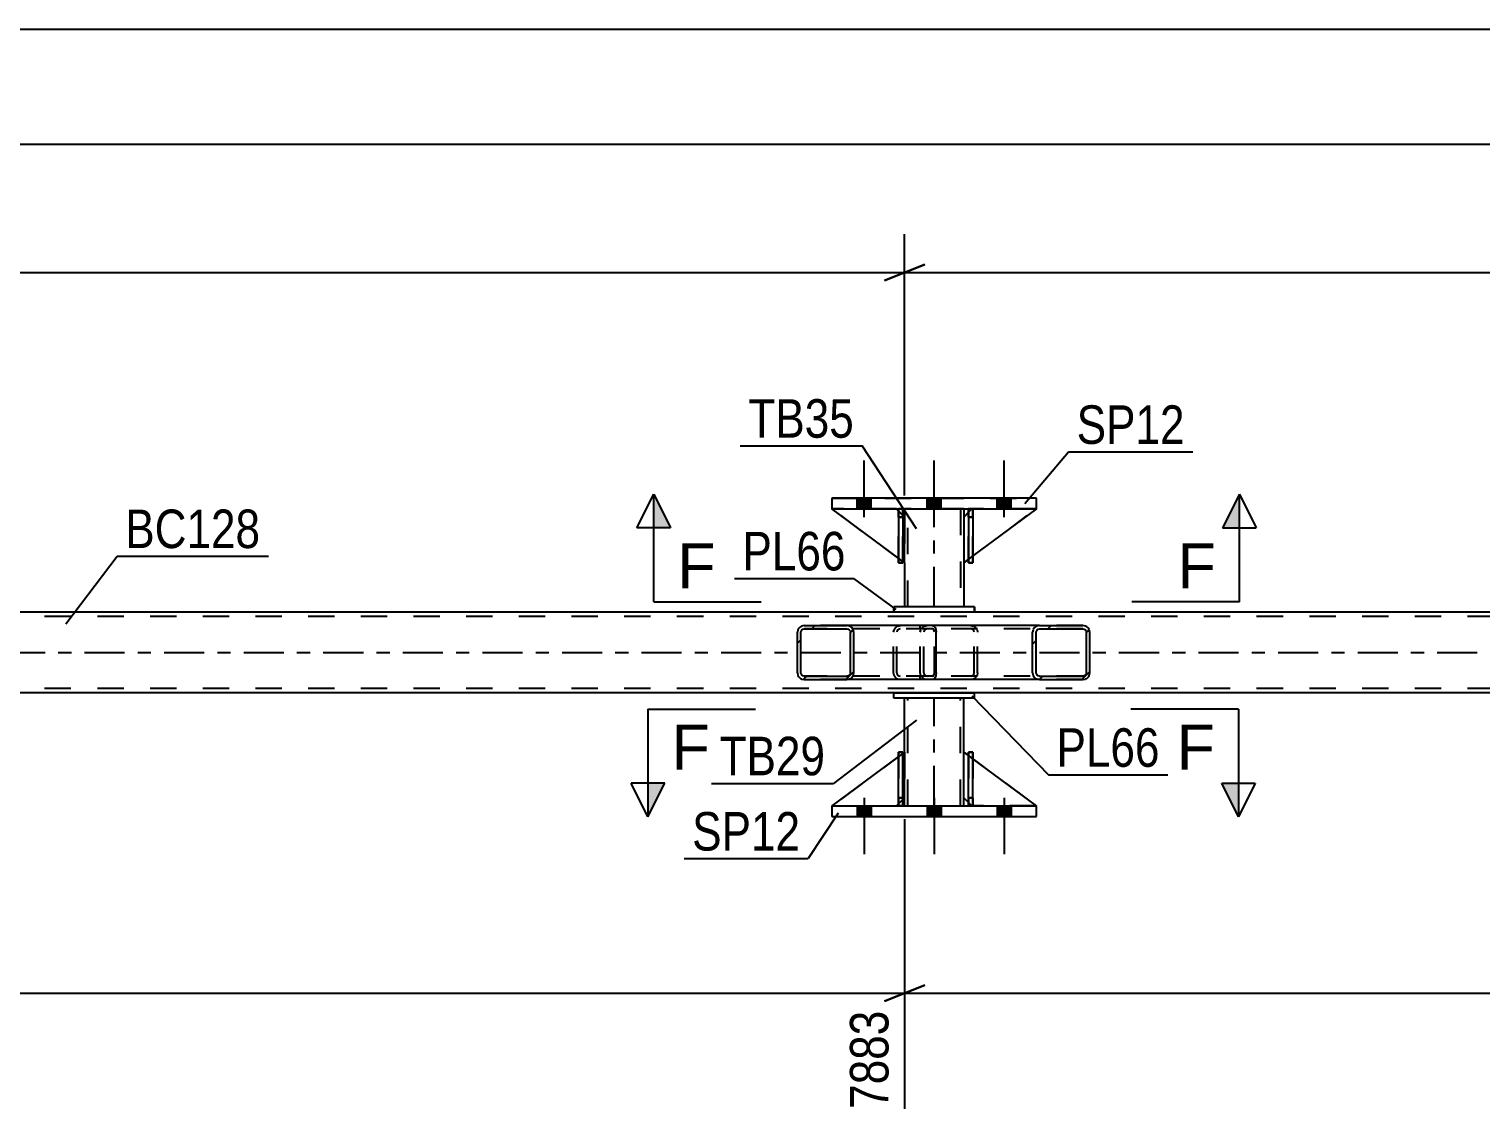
# Model space of a CAD drawing. Header units: millimetres. Extents: x 0 to 841, y 0 to 594.
# Drawn here: x 275.2 to 383.2, y 193.3 to 274.2 of the extents above; entities that cross this region are included whole.
import ezdxf

# ---------------------------------------------------------------- set-up
doc = ezdxf.new("R2010")
doc.units = ezdxf.units.MM
doc.linetypes.add('DXK_LINE_DOT2', pattern=[3.9198, 1.9599, -1.9599])
doc.linetypes.add('DXK_LINE_DOT3', pattern=[5.9187, 2.979, -0.9799, 0.9799, -0.9799])
doc.styles.add('Arial', font='arial.ttf', dxfattribs={"height": 0.2})
doc.styles.add('Arial Narrow', font='ARIALN.TTF', dxfattribs={"height": 0.2})

# ---------------------------------------------------------------- blocks, each defined once
blk = doc.blocks.new('Part-232924716-3739 - 3540')
at = {"color": 2, "linetype": 'Continuous'}
for p, q in [((345.53, 231.21), (339.53, 231.21)), ((339.53, 230.81), (339.53, 231.21)), ((345.53, 231.21), (345.53, 230.81)), ((345.53, 230.81), (339.53, 230.81))]:
    blk.add_line(p, q, dxfattribs=at)
at = {"color": 7, "linetype": 'DXK_LINE_DOT2'}
for p, q in [((339.53, 231.21), (339.53, 230.81)), ((345.53, 230.81), (345.53, 231.21))]:
    blk.add_line(p, q, dxfattribs=at)
blk = doc.blocks.new('Bolt-232924716-3561 - 3540')
at = {"linetype": 'Continuous'}
for points in [[(336.81, 238.49), (337.85, 238.49), (337.85, 239.29), (336.81, 239.29)], [(336.81, 238.49), (337.85, 238.49), (337.85, 239.29), (336.81, 239.29)], [(336.81, 238.49), (337.85, 238.49), (337.85, 239.29), (336.81, 239.29)], [(342.01, 238.49), (343.05, 238.49), (343.05, 239.29), (342.01, 239.29)], [(342.01, 238.49), (343.05, 238.49), (343.05, 239.29), (342.01, 239.29)], [(347.21, 238.49), (348.25, 238.49), (348.25, 239.29), (347.21, 239.29)], [(347.21, 238.49), (348.25, 238.49), (348.25, 239.29), (347.21, 239.29)], [(347.21, 238.49), (348.25, 238.49), (348.25, 239.29), (347.21, 239.29)]]:
    blk.add_hatch(color=1, dxfattribs=at).paths.add_polyline_path(points)
at = {"color": 1, "linetype": 'Continuous'}
for p, q in [((337.33, 237.89), (337.33, 242.09)), ((337.33, 237.89), (337.33, 242.09)), ((337.33, 237.89), (337.33, 242.09)), ((342.53, 237.89), (342.53, 242.09)), ((342.53, 237.89), (342.53, 242.09)), ((347.73, 237.89), (347.73, 242.09)), ((347.73, 237.89), (347.73, 242.09)), ((347.73, 237.89), (347.73, 242.09)), ((336.81, 238.49), (336.81, 239.29)), ((336.81, 238.49), (336.81, 239.29)), ((336.81, 238.49), (336.81, 239.29)), ((337.85, 238.49), (337.85, 239.29)), ((337.85, 238.49), (337.85, 239.29)), ((337.85, 238.49), (337.85, 239.29)), ((342.01, 238.49), (342.01, 239.29)), ((342.01, 238.49), (342.01, 239.29)), ((343.05, 238.49), (343.05, 239.29)), ((343.05, 238.49), (343.05, 239.29)), ((347.21, 238.49), (347.21, 239.29)), ((347.21, 238.49), (347.21, 239.29)), ((347.21, 238.49), (347.21, 239.29)), ((348.25, 238.49), (348.25, 239.29)), ((348.25, 238.49), (348.25, 239.29)), ((348.25, 238.49), (348.25, 239.29))]:
    blk.add_line(p, q, dxfattribs=at)
blk = doc.blocks.new('Bolt-232924716-3562 - 3540')
at = {"linetype": 'Continuous'}
for points in [[(337.85, 216.41), (336.81, 216.41), (336.81, 215.61), (337.85, 215.61)], [(337.85, 216.41), (336.81, 216.41), (336.81, 215.61), (337.85, 215.61)], [(337.85, 216.41), (336.81, 216.41), (336.81, 215.61), (337.85, 215.61)], [(343.05, 216.41), (342.01, 216.41), (342.01, 215.61), (343.05, 215.61)], [(343.05, 216.41), (342.01, 216.41), (342.01, 215.61), (343.05, 215.61)], [(348.25, 216.41), (347.21, 216.41), (347.21, 215.61), (348.25, 215.61)], [(348.25, 216.41), (347.21, 216.41), (347.21, 215.61), (348.25, 215.61)], [(348.25, 216.41), (347.21, 216.41), (347.21, 215.61), (348.25, 215.61)]]:
    blk.add_hatch(color=1, dxfattribs=at).paths.add_polyline_path(points)
at = {"color": 1, "linetype": 'Continuous'}
for p, q in [((336.81, 216.41), (336.81, 215.61)), ((336.81, 216.41), (336.81, 215.61)), ((336.81, 216.41), (336.81, 215.61)), ((337.33, 217.01), (337.33, 212.81)), ((337.33, 217.01), (337.33, 212.81)), ((337.33, 217.01), (337.33, 212.81)), ((337.85, 216.41), (337.85, 215.61)), ((337.85, 216.41), (337.85, 215.61)), ((337.85, 216.41), (337.85, 215.61)), ((342.01, 216.41), (342.01, 215.61)), ((342.01, 216.41), (342.01, 215.61)), ((342.53, 217.01), (342.53, 212.81)), ((342.53, 217.01), (342.53, 212.81)), ((343.05, 216.41), (343.05, 215.61)), ((343.05, 216.41), (343.05, 215.61)), ((347.21, 216.41), (347.21, 215.61)), ((347.21, 216.41), (347.21, 215.61)), ((347.21, 216.41), (347.21, 215.61)), ((347.73, 217.01), (347.73, 212.81)), ((347.73, 217.01), (347.73, 212.81)), ((347.73, 217.01), (347.73, 212.81)), ((348.25, 216.41), (348.25, 215.61)), ((348.25, 216.41), (348.25, 215.61)), ((348.25, 216.41), (348.25, 215.61))]:
    blk.add_line(p, q, dxfattribs=at)
blk = doc.blocks.new('Part-232924716-3634 - 3540')
at = {"color": 7, "linetype": 'DXK_LINE_DOT2'}
for p, q in [((736.94, 230.49), (78.1, 230.49)), ((345.53, 230.81), (339.53, 230.81)), ((736.94, 225.13), (78.1, 225.13))]:
    blk.add_line(p, q, dxfattribs=at)
at = {"color": 2, "linetype": 'Continuous'}
for p, q in [((339.53, 230.81), (175.26, 230.81)), ((594.94, 230.81), (345.53, 230.81)), ((594.94, 224.81), (78.1, 224.81))]:
    blk.add_line(p, q, dxfattribs=at)
at = {"color": 7, "linetype": 'DXK_LINE_DOT3'}
blk.add_line((78.1, 227.81), (736.94, 227.81), dxfattribs=at)
blk = doc.blocks.new('Part-232924716-3848 - 3540')
at = {"color": 2, "linetype": 'Continuous'}
for p, q in [((344.73, 217.01), (344.73, 220.41)), ((345.08, 220.14), (344.73, 220.41)), ((350.13, 216.41), (345.4, 219.91)), ((345.08, 216.65), (344.73, 217.01))]:
    blk.add_line(p, q, dxfattribs=at)
at = {"color": 7, "linetype": 'DXK_LINE_DOT2'}
for p, q in [((345.4, 219.91), (345.08, 220.14)), ((345.33, 216.41), (345.08, 216.65)), ((350.13, 216.41), (345.33, 216.41)), ((350.13, 216.41), (350.13, 216.41)), ((350.13, 216.41), (350.13, 216.41))]:
    blk.add_line(p, q, dxfattribs=at)
blk = doc.blocks.new('Part-232924716-3751 - 3540')
at = {"linetype": 'Continuous'}
h = blk.add_hatch(dxfattribs=at)
h.set_pattern_fill('', scale=0.7, style=0, pattern_type=0)
h.set_pattern_definition([(45, (336.5089, 229.5111), (-1.57154, 1.57154), [])])
h.paths.add_polyline_path([(336.55, 229.33), (336.51, 229.51), (336.4, 229.67), (336.24, 229.77), (336.04, 229.81), (332.86, 229.81), (332.67, 229.77), (332.5, 229.67), (332.4, 229.51), (332.36, 229.33), (332.36, 226.29), (332.4, 226.1), (332.5, 225.95), (332.67, 225.84), (332.86, 225.81), (336.04, 225.81), (336.24, 225.84), (336.4, 225.95), (336.51, 226.1), (336.55, 226.29)])
h.paths.add_polyline_path([(336.28, 226.2), (336.22, 226.12), (336.14, 226.07), (336.04, 226.05), (332.86, 226.05), (332.76, 226.07), (332.68, 226.12), (332.63, 226.2), (332.61, 226.29), (332.61, 229.33), (332.63, 229.42), (332.68, 229.5), (332.76, 229.55), (332.86, 229.57), (336.04, 229.57), (336.14, 229.55), (336.22, 229.5), (336.28, 229.42), (336.3, 229.33), (336.3, 226.29)])
at = {"color": 2, "linetype": 'Continuous'}
for p, q in [((332.4, 229.51), (332.36, 229.33)), ((332.36, 226.29), (332.36, 229.33)), ((332.61, 229.33), (332.63, 229.42)), ((332.61, 226.29), (332.61, 229.33)), ((332.63, 229.42), (332.68, 229.5)), ((332.86, 229.81), (332.67, 229.77)), ((332.68, 229.5), (332.76, 229.55)), ((332.76, 229.55), (332.86, 229.57)), ((332.86, 229.81), (336.04, 229.81)), ((332.86, 229.57), (336.04, 229.57)), ((342.41, 229.81), (336.04, 229.81)), ((336.24, 229.77), (336.04, 229.81)), ((336.04, 229.57), (336.14, 229.55)), ((336.14, 229.55), (336.22, 229.5)), ((336.22, 229.5), (336.28, 229.42)), ((336.28, 229.42), (336.3, 229.33)), ((336.3, 226.29), (336.3, 229.33)), ((336.55, 229.33), (336.51, 229.51)), ((336.55, 226.29), (336.55, 229.33)), ((342.41, 229.81), (342.52, 229.77)), ((342.52, 229.77), (342.6, 229.67)), ((342.6, 229.67), (342.66, 229.51)), ((342.66, 229.51), (342.68, 229.33)), ((342.68, 226.29), (342.68, 229.33)), ((332.36, 226.29), (332.4, 226.1)), ((332.63, 226.2), (332.61, 226.29)), ((332.68, 226.12), (332.63, 226.2)), ((332.67, 225.84), (332.86, 225.81)), ((332.76, 226.07), (332.68, 226.12)), ((332.86, 226.05), (332.76, 226.07)), ((332.86, 226.05), (336.04, 226.05)), ((332.86, 225.81), (336.04, 225.81)), ((336.14, 226.07), (336.04, 226.05)), ((336.04, 225.81), (336.24, 225.84)), ((342.41, 225.81), (336.04, 225.81)), ((336.22, 226.12), (336.14, 226.07)), ((336.28, 226.2), (336.22, 226.12)), ((336.3, 226.29), (336.28, 226.2)), ((336.51, 226.1), (336.55, 226.29)), ((342.52, 225.84), (342.41, 225.81)), ((342.6, 225.95), (342.52, 225.84)), ((342.66, 226.1), (342.6, 225.95)), ((342.68, 226.29), (342.66, 226.1))]:
    blk.add_line(p, q, dxfattribs=at)
at = {"color": 7, "linetype": 'DXK_LINE_DOT2'}
for p, q in [((336.04, 229.81), (332.86, 229.81)), ((342.41, 229.57), (332.86, 229.57)), ((339.51, 229.33), (339.55, 229.51)), ((339.51, 226.29), (339.51, 229.33)), ((339.78, 229.42), (339.76, 229.33)), ((339.76, 226.29), (339.76, 229.33)), ((339.83, 229.5), (339.78, 229.42)), ((339.82, 229.77), (340.01, 229.81)), ((339.91, 229.55), (339.83, 229.5)), ((340.01, 229.57), (339.91, 229.55)), ((341.5, 229.57), (341.5, 229.81)), ((342.47, 229.55), (342.41, 229.57)), ((342.51, 229.5), (342.47, 229.55)), ((342.54, 229.42), (342.51, 229.5)), ((342.55, 229.33), (342.54, 229.42)), ((342.55, 226.29), (342.55, 229.33)), ((342.41, 226.05), (332.86, 226.05)), ((336.04, 225.81), (332.86, 225.81)), ((339.55, 226.1), (339.51, 226.29)), ((339.76, 226.29), (339.78, 226.2)), ((339.78, 226.2), (339.83, 226.12)), ((340.01, 225.81), (339.82, 225.84)), ((339.83, 226.12), (339.85, 226.1)), ((339.85, 226.1), (339.91, 226.07)), ((339.91, 226.07), (340.01, 226.05)), ((341.5, 225.81), (341.5, 226.05)), ((342.41, 226.05), (342.47, 226.07)), ((342.47, 226.07), (342.51, 226.12)), ((342.51, 226.12), (342.54, 226.2)), ((342.54, 226.2), (342.55, 226.29))]:
    blk.add_line(p, q, dxfattribs=at)
at = {"color": 2, "linetype": 'Continuous'}
for centre, start, end in [((332.85, 229.31), 111.1941, 156.1506), ((336.06, 229.31), 23.8494, 68.8059), ((332.85, 226.3), 203.8494, 248.8059), ((336.06, 226.3), 291.1941, 336.1506)]:
    blk.add_arc(centre, 0.492, start, end, dxfattribs=at)
at = {"color": 7, "linetype": 'DXK_LINE_DOT2'}
for centre, start, end in [((340, 229.31), 111.1941, 156.1506), ((340, 226.3), 203.8494, 248.8059)]:
    blk.add_arc(centre, 0.492, start, end, dxfattribs=at)
blk = doc.blocks.new('Part-232924716-3768 - 3540')
at = {"color": 2, "linetype": 'Continuous'}
for p, q in [((340.33, 238.49), (340.33, 237.89)), ((344.73, 238.49), (344.73, 237.89)), ((340.33, 234.49), (340.33, 231.21)), ((344.73, 234.49), (344.73, 231.21))]:
    blk.add_line(p, q, dxfattribs=at)
at = {"color": 7, "linetype": 'DXK_LINE_DOT2'}
for p, q in [((344.73, 238.49), (340.33, 238.49)), ((340.33, 237.89), (340.33, 234.49)), ((340.57, 231.21), (340.57, 238.49)), ((344.49, 238.49), (344.49, 231.21)), ((344.73, 237.89), (344.73, 234.49)), ((344.73, 231.21), (340.33, 231.21))]:
    blk.add_line(p, q, dxfattribs=at)
at = {"color": 7, "linetype": 'DXK_LINE_DOT3'}
blk.add_line((342.53, 231.21), (342.53, 238.49), dxfattribs=at)
blk = doc.blocks.new('Part-232924716-3770 - 3540')
at = {"color": 7, "linetype": 'DXK_LINE_DOT2'}
for p, q in [((339.88, 237.89), (339.88, 238.49)), ((339.88, 238.49), (339.88, 238.49)), ((339.88, 238.49), (339.88, 234.49)), ((340.2, 238.49), (339.88, 238.49)), ((339.88, 234.49), (339.88, 237.89)), ((339.88, 237.89), (340.2, 237.89)), ((340.2, 237.89), (340.2, 238.49)), ((340.2, 234.49), (340.2, 238.49)), ((340.2, 237.89), (340.2, 234.49)), ((339.88, 234.49), (340.2, 234.49))]:
    blk.add_line(p, q, dxfattribs=at)
blk = doc.blocks.new('Part-232924716-3771 - 3540')
at = {"color": 7, "linetype": 'DXK_LINE_DOT2'}
for p, q in [((345.08, 237.89), (345.08, 238.49)), ((345.08, 238.49), (345.08, 238.49)), ((345.08, 238.49), (345.08, 234.49)), ((345.4, 238.49), (345.08, 238.49)), ((345.08, 234.49), (345.08, 237.89)), ((345.08, 237.89), (345.4, 237.89)), ((345.4, 237.89), (345.4, 238.49)), ((345.4, 234.49), (345.4, 238.49)), ((345.4, 237.89), (345.4, 234.49)), ((345.08, 234.49), (345.4, 234.49))]:
    blk.add_line(p, q, dxfattribs=at)
blk = doc.blocks.new('Part-232924716-3776 - 3540')
at = {"color": 2, "linetype": 'Continuous'}
for p, q in [((334.93, 216.41), (334.93, 215.61)), ((334.93, 216.41), (350.13, 216.41)), ((350.13, 215.61), (350.13, 216.41)), ((334.93, 215.61), (350.13, 215.61))]:
    blk.add_line(p, q, dxfattribs=at)
at = {"color": 7, "linetype": 'DXK_LINE_DOT2'}
for p, q in [((334.93, 216.41), (350.13, 216.41)), ((334.93, 215.61), (350.13, 215.61))]:
    blk.add_line(p, q, dxfattribs=at)
blk = doc.blocks.new('Part-232924716-3781 - 3540')
at = {"color": 2, "linetype": 'Continuous'}
for p, q in [((350.13, 239.29), (334.93, 239.29)), ((334.93, 239.29), (334.93, 238.49)), ((350.13, 238.49), (350.13, 239.29)), ((334.93, 238.49), (350.13, 238.49))]:
    blk.add_line(p, q, dxfattribs=at)
at = {"color": 7, "linetype": 'DXK_LINE_DOT2'}
for p, q in [((334.93, 239.29), (350.13, 239.29)), ((334.93, 238.49), (350.13, 238.49))]:
    blk.add_line(p, q, dxfattribs=at)
blk = doc.blocks.new('Part-232924716-3786 - 3540')
at = {"color": 2, "linetype": 'Continuous'}
for p, q in [((340.33, 220.41), (340.33, 224.41)), ((344.73, 220.41), (344.73, 224.41)), ((340.33, 216.41), (340.33, 217.01)), ((344.73, 216.41), (344.73, 217.01))]:
    blk.add_line(p, q, dxfattribs=at)
at = {"color": 7, "linetype": 'DXK_LINE_DOT2'}
for p, q in [((344.73, 224.41), (340.33, 224.41)), ((340.57, 216.41), (340.57, 224.41)), ((344.49, 216.41), (344.49, 224.41)), ((340.33, 217.01), (340.33, 220.41)), ((344.73, 217.01), (344.73, 220.41)), ((340.33, 216.41), (344.73, 216.41))]:
    blk.add_line(p, q, dxfattribs=at)
at = {"color": 7, "linetype": 'DXK_LINE_DOT3'}
blk.add_line((342.53, 216.41), (342.53, 224.41), dxfattribs=at)
blk = doc.blocks.new('Part-232924716-3791 - 3540')
at = {"color": 2, "linetype": 'Continuous'}
for p, q in [((339.53, 224.81), (345.53, 224.81)), ((339.53, 224.41), (339.53, 224.81)), ((345.53, 224.41), (345.53, 224.81)), ((345.53, 224.41), (339.53, 224.41))]:
    blk.add_line(p, q, dxfattribs=at)
at = {"color": 7, "linetype": 'DXK_LINE_DOT2'}
for p, q in [((345.53, 224.81), (339.53, 224.81)), ((345.53, 224.41), (339.53, 224.41))]:
    blk.add_line(p, q, dxfattribs=at)
blk = doc.blocks.new('Part-232924716-3803 - 3540')
at = {"linetype": 'Continuous'}
h = blk.add_hatch(dxfattribs=at)
h.set_pattern_fill('', scale=0.7, style=0, pattern_type=0)
h.set_pattern_definition([(45, (354.0682, 229.5111), (-1.57154, 1.57154), [])])
h.paths.add_polyline_path([(354.11, 229.33), (354.07, 229.51), (353.96, 229.67), (353.79, 229.77), (353.6, 229.81), (350.36, 229.81), (350.17, 229.77), (350, 229.67), (349.89, 229.51), (349.85, 229.33), (349.85, 226.29), (349.89, 226.1), (350, 225.95), (350.17, 225.84), (350.36, 225.81), (353.6, 225.81), (353.79, 225.84), (353.96, 225.95), (354.07, 226.1), (354.11, 226.29)])
h.paths.add_polyline_path([(353.83, 226.2), (353.78, 226.12), (353.69, 226.07), (353.6, 226.05), (350.36, 226.05), (350.26, 226.07), (350.18, 226.12), (350.13, 226.2), (350.11, 226.29), (350.11, 229.33), (350.13, 229.42), (350.18, 229.5), (350.26, 229.55), (350.36, 229.57), (353.6, 229.57), (353.69, 229.55), (353.78, 229.5), (353.83, 229.42), (353.85, 229.33), (353.85, 226.29)])
at = {"color": 7, "linetype": 'DXK_LINE_DOT2'}
for p, q in [((341.5, 229.33), (341.54, 229.51)), ((341.5, 226.29), (341.5, 229.33)), ((341.78, 229.42), (341.76, 229.33)), ((341.76, 226.29), (341.76, 229.33)), ((341.83, 229.5), (341.78, 229.42)), ((341.82, 229.77), (342.01, 229.81)), ((341.91, 229.55), (341.83, 229.5)), ((342.01, 229.57), (341.91, 229.55)), ((342.41, 229.81), (342.01, 229.81)), ((353.6, 229.57), (342.01, 229.57)), ((345.25, 229.81), (345.44, 229.77)), ((345.34, 229.55), (345.25, 229.57)), ((345.43, 229.5), (345.34, 229.55)), ((345.48, 229.42), (345.43, 229.5)), ((345.5, 229.33), (345.48, 229.42)), ((345.5, 226.29), (345.5, 229.33)), ((345.72, 229.51), (345.76, 229.33)), ((345.76, 226.29), (345.76, 229.33)), ((353.6, 229.81), (350.36, 229.81)), ((341.54, 226.1), (341.5, 226.29)), ((341.76, 226.29), (341.78, 226.2)), ((341.78, 226.2), (341.83, 226.12)), ((342.01, 225.81), (341.82, 225.84)), ((341.83, 226.12), (341.91, 226.07)), ((341.91, 226.07), (342.01, 226.05)), ((353.6, 226.05), (342.01, 226.05)), ((342.41, 225.81), (342.01, 225.81)), ((345.25, 226.05), (345.34, 226.07)), ((345.44, 225.84), (345.25, 225.81)), ((345.34, 226.07), (345.43, 226.12)), ((345.43, 226.12), (345.48, 226.2)), ((345.48, 226.2), (345.5, 226.29)), ((345.76, 226.29), (345.72, 226.1)), ((353.6, 225.81), (350.36, 225.81))]:
    blk.add_line(p, q, dxfattribs=at)
at = {"color": 2, "linetype": 'Continuous'}
for p, q in [((350.36, 229.81), (342.41, 229.81)), ((349.89, 229.51), (349.85, 229.33)), ((349.85, 226.29), (349.85, 229.33)), ((350.11, 229.33), (350.13, 229.42)), ((350.11, 226.29), (350.11, 229.33)), ((350.13, 229.42), (350.18, 229.5)), ((350.36, 229.81), (350.17, 229.77)), ((350.18, 229.5), (350.26, 229.55)), ((350.26, 229.55), (350.36, 229.57)), ((350.36, 229.81), (353.6, 229.81)), ((350.36, 229.57), (353.6, 229.57)), ((353.79, 229.77), (353.6, 229.81)), ((353.6, 229.57), (353.69, 229.55)), ((353.69, 229.55), (353.78, 229.5)), ((353.78, 229.5), (353.83, 229.42)), ((353.83, 229.42), (353.85, 229.33)), ((353.85, 226.29), (353.85, 229.33)), ((354.11, 229.33), (354.07, 229.51)), ((354.11, 226.29), (354.11, 229.33)), ((350.36, 225.81), (342.41, 225.81)), ((349.85, 226.29), (349.89, 226.1)), ((350.13, 226.2), (350.11, 226.29)), ((350.18, 226.12), (350.13, 226.2)), ((350.17, 225.84), (350.36, 225.81)), ((350.26, 226.07), (350.18, 226.12)), ((350.36, 226.05), (350.26, 226.07)), ((350.36, 226.05), (353.6, 226.05)), ((350.36, 225.81), (353.6, 225.81)), ((353.69, 226.07), (353.6, 226.05)), ((353.6, 225.81), (353.79, 225.84)), ((353.78, 226.12), (353.69, 226.07)), ((353.83, 226.2), (353.78, 226.12)), ((353.85, 226.29), (353.83, 226.2)), ((354.07, 226.1), (354.11, 226.29))]:
    blk.add_line(p, q, dxfattribs=at)
at = {"color": 7, "linetype": 'DXK_LINE_DOT2'}
for centre, start, end in [((341.99, 229.31), 110.7583, 155.68), ((345.27, 229.31), 24.32, 69.2417), ((341.99, 226.31), 204.32, 249.2417), ((345.27, 226.31), 290.7583, 335.68)]:
    blk.add_arc(centre, 0.496, start, end, dxfattribs=at)
at = {"color": 2, "linetype": 'Continuous'}
for centre, start, end in [((350.34, 229.31), 110.7583, 155.68), ((353.62, 229.31), 24.32, 69.2417), ((350.34, 226.31), 204.32, 249.2417), ((353.62, 226.31), 290.7583, 335.68)]:
    blk.add_arc(centre, 0.496, start, end, dxfattribs=at)
blk = doc.blocks.new('Part-232924716-3822 - 3540')
at = {"color": 2, "linetype": 'Continuous'}
for p, q in [((345.08, 238.24), (344.73, 237.89)), ((344.73, 237.89), (344.73, 234.49)), ((350.13, 238.49), (345.4, 234.99)), ((345.08, 234.75), (344.73, 234.49))]:
    blk.add_line(p, q, dxfattribs=at)
at = {"color": 7, "linetype": 'DXK_LINE_DOT2'}
for p, q in [((345.33, 238.49), (345.08, 238.24)), ((350.13, 238.49), (345.33, 238.49)), ((345.4, 234.99), (345.08, 234.75))]:
    blk.add_line(p, q, dxfattribs=at)
blk = doc.blocks.new('Part-232924716-3823 - 3540')
at = {"color": 7, "linetype": 'DXK_LINE_DOT2'}
for p, q in [((345.33, 238.49), (344.73, 237.89)), ((344.73, 234.49), (350.13, 238.49)), ((344.73, 237.89), (344.73, 234.49)), ((350.13, 238.49), (345.33, 238.49))]:
    blk.add_line(p, q, dxfattribs=at)
blk = doc.blocks.new('Part-232924716-3824 - 3540')
at = {"color": 2, "linetype": 'Continuous'}
for p, q in [((339.88, 234.82), (334.93, 238.49)), ((339.88, 238.33), (339.73, 238.49)), ((340.33, 237.89), (340.2, 238.01)), ((340.33, 237.89), (340.33, 237.89)), ((340.33, 234.49), (340.33, 237.89)), ((340.2, 234.58), (340.33, 234.49)), ((340.33, 234.49), (340.33, 234.49))]:
    blk.add_line(p, q, dxfattribs=at)
at = {"color": 7, "linetype": 'DXK_LINE_DOT2'}
for p, q in [((339.73, 238.49), (334.93, 238.49)), ((339.73, 238.49), (340.33, 237.89)), ((340.2, 238.01), (339.88, 238.33)), ((340.33, 237.89), (340.33, 234.49)), ((340.2, 234.58), (339.88, 234.82))]:
    blk.add_line(p, q, dxfattribs=at)
blk = doc.blocks.new('Part-232924716-3825 - 3540')
at = {"color": 7, "linetype": 'DXK_LINE_DOT2'}
for p, q in [((340.33, 234.49), (334.93, 238.49)), ((334.93, 238.49), (339.73, 238.49)), ((339.73, 238.49), (340.33, 237.89)), ((340.33, 237.89), (339.73, 238.49)), ((340.33, 237.89), (340.33, 234.49)), ((340.33, 237.89), (340.33, 237.89)), ((340.33, 237.89), (340.33, 234.49))]:
    blk.add_line(p, q, dxfattribs=at)
blk = doc.blocks.new('Part-232924716-3826 - 3540')
at = {"color": 2, "linetype": 'Continuous'}
for p, q in [((340.2, 238.49), (339.88, 238.49)), ((339.88, 238.49), (339.88, 234.49)), ((340.2, 238.49), (340.2, 238.49)), ((340.2, 238.49), (340.2, 234.49)), ((340.2, 234.49), (339.88, 234.49))]:
    blk.add_line(p, q, dxfattribs=at)
at = {"color": 7, "linetype": 'DXK_LINE_DOT2'}
for p, q in [((339.88, 237.89), (339.88, 238.49)), ((340.2, 237.89), (339.88, 237.89)), ((339.88, 237.89), (339.88, 234.49)), ((340.2, 237.89), (340.2, 238.49)), ((340.2, 238.49), (340.2, 238.49)), ((340.2, 234.49), (340.2, 237.89))]:
    blk.add_line(p, q, dxfattribs=at)
blk = doc.blocks.new('Part-232924716-3827 - 3540')
at = {"color": 2, "linetype": 'Continuous'}
for p, q in [((345.4, 238.49), (345.08, 238.49)), ((345.08, 238.49), (345.08, 234.49)), ((345.4, 238.49), (345.4, 238.49)), ((345.4, 238.49), (345.4, 234.49)), ((345.4, 234.49), (345.08, 234.49))]:
    blk.add_line(p, q, dxfattribs=at)
at = {"color": 7, "linetype": 'DXK_LINE_DOT2'}
for p, q in [((345.08, 237.89), (345.08, 238.49)), ((345.4, 237.89), (345.08, 237.89)), ((345.08, 237.89), (345.08, 234.49)), ((345.4, 237.89), (345.4, 238.49)), ((345.4, 238.49), (345.4, 238.49)), ((345.4, 234.49), (345.4, 237.89))]:
    blk.add_line(p, q, dxfattribs=at)
blk = doc.blocks.new('Part-232924716-3849 - 3540')
at = {"color": 7, "linetype": 'DXK_LINE_DOT2'}
for p, q in [((344.73, 217.01), (344.73, 220.41)), ((344.73, 220.41), (350.13, 216.41)), ((345.33, 216.41), (344.73, 217.01)), ((350.13, 216.41), (345.33, 216.41))]:
    blk.add_line(p, q, dxfattribs=at)
blk = doc.blocks.new('Part-232924716-3851 - 3540')
at = {"color": 2, "linetype": 'Continuous'}
for p, q in [((340.33, 220.41), (340.2, 220.31)), ((340.33, 217.01), (340.33, 220.41)), ((339.88, 220.08), (334.93, 216.41)), ((339.88, 216.56), (339.73, 216.41)), ((340.33, 217.01), (340.2, 216.88)), ((340.33, 217.01), (340.33, 217.01))]:
    blk.add_line(p, q, dxfattribs=at)
at = {"color": 7, "linetype": 'DXK_LINE_DOT2'}
for p, q in [((340.33, 217.01), (340.33, 220.41)), ((340.2, 220.31), (339.88, 220.08)), ((334.93, 216.41), (339.73, 216.41)), ((340.33, 217.01), (339.73, 216.41)), ((340.2, 216.88), (339.88, 216.56))]:
    blk.add_line(p, q, dxfattribs=at)
blk = doc.blocks.new('Part-232924716-3852 - 3540')
at = {"color": 7, "linetype": 'DXK_LINE_DOT2'}
for p, q in [((340.33, 220.41), (334.93, 216.41)), ((340.33, 217.01), (340.33, 220.41)), ((340.33, 220.41), (340.33, 217.01)), ((334.93, 216.41), (339.73, 216.41)), ((339.73, 216.41), (340.33, 217.01)), ((340.33, 217.01), (339.73, 216.41)), ((340.33, 217.01), (340.33, 217.01))]:
    blk.add_line(p, q, dxfattribs=at)
blk = doc.blocks.new('Part-232924716-3853 - 3540')
at = {"color": 2, "linetype": 'Continuous'}
for p, q in [((339.88, 216.41), (339.88, 220.41)), ((339.88, 220.41), (340.2, 220.41)), ((340.2, 216.41), (340.2, 220.41)), ((339.88, 216.41), (339.88, 216.41)), ((340.2, 216.41), (339.88, 216.41))]:
    blk.add_line(p, q, dxfattribs=at)
at = {"color": 7, "linetype": 'DXK_LINE_DOT2'}
for p, q in [((339.88, 220.41), (339.88, 217.01)), ((340.2, 217.01), (340.2, 220.41)), ((339.88, 217.01), (339.88, 216.41)), ((339.88, 217.01), (340.2, 217.01)), ((340.2, 216.41), (340.2, 217.01)), ((340.2, 216.41), (340.2, 216.41))]:
    blk.add_line(p, q, dxfattribs=at)
blk = doc.blocks.new('Part-232924716-3854 - 3540')
at = {"color": 2, "linetype": 'Continuous'}
for p, q in [((345.08, 216.41), (345.08, 220.41)), ((345.08, 220.41), (345.4, 220.41)), ((345.4, 216.41), (345.4, 220.41)), ((345.08, 216.41), (345.08, 216.41)), ((345.4, 216.41), (345.08, 216.41))]:
    blk.add_line(p, q, dxfattribs=at)
at = {"color": 7, "linetype": 'DXK_LINE_DOT2'}
for p, q in [((345.08, 220.41), (345.08, 217.01)), ((345.4, 217.01), (345.4, 220.41)), ((345.08, 217.01), (345.08, 216.41)), ((345.08, 217.01), (345.4, 217.01)), ((345.4, 216.41), (345.4, 217.01)), ((345.4, 216.41), (345.4, 216.41))]:
    blk.add_line(p, q, dxfattribs=at)
blk = doc.blocks.new('Part-232924716-3855 - 3540')
at = {"color": 7, "linetype": 'DXK_LINE_DOT2'}
for p, q in [((340.2, 220.41), (339.88, 220.41)), ((339.88, 217.01), (339.88, 220.41)), ((339.88, 216.41), (339.88, 220.41)), ((340.2, 220.41), (340.2, 217.01)), ((340.2, 216.41), (340.2, 220.41)), ((340.2, 217.01), (339.88, 217.01)), ((339.88, 216.41), (339.88, 217.01)), ((340.2, 216.41), (339.88, 216.41)), ((340.2, 217.01), (340.2, 216.41)), ((340.2, 216.41), (340.2, 216.41))]:
    blk.add_line(p, q, dxfattribs=at)
blk = doc.blocks.new('Part-232924716-3856 - 3540')
at = {"color": 7, "linetype": 'DXK_LINE_DOT2'}
for p, q in [((345.4, 220.41), (345.08, 220.41)), ((345.08, 217.01), (345.08, 220.41)), ((345.08, 216.41), (345.08, 220.41)), ((345.4, 220.41), (345.4, 217.01)), ((345.4, 216.41), (345.4, 220.41)), ((345.4, 217.01), (345.08, 217.01)), ((345.08, 216.41), (345.08, 217.01)), ((345.4, 216.41), (345.08, 216.41)), ((345.4, 217.01), (345.4, 216.41)), ((345.4, 216.41), (345.4, 216.41))]:
    blk.add_line(p, q, dxfattribs=at)
blk = doc.blocks.new('StraightDimension-232924716-3874 - 3540')
at = {"color": 7, "linetype": 'Continuous'}
for p, q in [((340.33, 239.49), (340.33, 258.92)), ((341.83, 256.67), (338.83, 255.47)), ((340.33, 256.07), (595.74, 256.07))]:
    blk.add_line(p, q, dxfattribs=at)
blk = doc.blocks.new('StraightDimension-232924716-3973 - 3540')
at = {"color": 7, "linetype": 'Continuous'}
blk.add_line((66, 265.62), (749.04, 265.62), dxfattribs=at)
blk = doc.blocks.new('StraightDimension-232924716-3860 - 3540')
at = {"color": 7, "linetype": 'Continuous'}
for p, q in [((340.33, 239.49), (340.33, 258.92)), ((170.06, 256.07), (340.33, 256.07)), ((338.83, 255.47), (341.83, 256.67))]:
    blk.add_line(p, q, dxfattribs=at)
blk = doc.blocks.new('StraightDimension-232924716-3889 - 3540')
at = {"color": 7, "linetype": 'Continuous'}
blk.add_line((65.2, 274.18), (749.84, 274.18), dxfattribs=at)
blk = doc.blocks.new('StraightDimension-232924716-3911 - 3540')
at = {"color": 7, "linetype": 'Continuous'}
for p, q in [((340.33, 215.41), (340.33, 193.87)), ((338.83, 201.88), (341.83, 203.08)), ((170.06, 202.48), (340.33, 202.48))]:
    blk.add_line(p, q, dxfattribs=at)
at = {"color": 0, "linetype": 'Continuous'}
blk.add_wipeout([(339.73, 201.78), (335.53, 201.78), (335.53, 193.27), (339.73, 193.27)], dxfattribs=at)
at = {"color": 3, "linetype": 'Continuous', "style": 'Arial Narrow'}
blk.add_text('7883', height=2.863, rotation=90.0002, dxfattribs=at).set_placement((339.13, 193.87))
blk = doc.blocks.new('StraightDimension-232924716-3927 - 3540')
at = {"color": 7, "linetype": 'Continuous'}
for p, q in [((340.33, 215.41), (340.33, 193.87)), ((341.83, 203.08), (338.83, 201.88)), ((340.33, 202.48), (595.74, 202.48))]:
    blk.add_line(p, q, dxfattribs=at)
blk = doc.blocks.new('Mark-232924716-3735 - 3540')
at = {"color": 30, "linetype": 'Continuous'}
for p in [(327.67, 233.32), (339.7, 231.01)]:
    blk.add_line(p, (336.55, 233.32), dxfattribs=at)
at = {"color": 0}
blk.add_wipeout([(335.95, 233.92), (335.95, 236.92), (328.27, 236.92), (328.27, 233.92)], dxfattribs=at)
blk.add_wipeout([(335.95, 233.92), (335.95, 236.92), (328.27, 236.92), (328.27, 233.92)], dxfattribs=at)
at = {"color": 3, "style": 'Arial Narrow'}
blk.add_text('PL66', height=2.863, dxfattribs=at).set_placement((328.27, 233.92))
blk = doc.blocks.new('Mark-232924716-3764 - 3540')
at = {"color": 30, "linetype": 'Continuous'}
for p in [(328.11, 243.19), (341.22, 237.02)]:
    blk.add_line(p, (337.17, 243.19), dxfattribs=at)
at = {"color": 0}
blk.add_wipeout([(336.57, 243.79), (336.57, 246.79), (328.71, 246.79), (328.71, 243.79)], dxfattribs=at)
blk.add_wipeout([(336.57, 243.79), (336.57, 246.79), (328.71, 246.79), (328.71, 243.79)], dxfattribs=at)
at = {"color": 3, "style": 'Arial Narrow'}
blk.add_text('TB35', height=2.863, dxfattribs=at).set_placement((328.71, 243.79))
blk = doc.blocks.new('Mark-232924716-3772 - 3540')
at = {"color": 30, "linetype": 'Continuous'}
for p in [(335.39, 215.85), (323.93, 212.48)]:
    blk.add_line(p, (333.17, 212.48), dxfattribs=at)
at = {"color": 0}
blk.add_wipeout([(332.57, 213.08), (332.57, 216.08), (324.53, 216.08), (324.53, 213.08)], dxfattribs=at)
blk.add_wipeout([(332.57, 213.08), (332.57, 216.08), (324.53, 216.08), (324.53, 213.08)], dxfattribs=at)
at = {"color": 3, "style": 'Arial Narrow'}
blk.add_text('SP12', height=2.863, dxfattribs=at).set_placement((324.53, 213.08))
blk = doc.blocks.new('Mark-232924716-3777 - 3540')
at = {"color": 30, "linetype": 'Continuous'}
for p, q in [((349.27, 238.89), (352.53, 242.73)), ((352.53, 242.73), (361.77, 242.73))]:
    blk.add_line(p, q, dxfattribs=at)
at = {"color": 0}
blk.add_wipeout([(361.17, 243.33), (361.17, 246.33), (353.13, 246.33), (353.13, 243.33)], dxfattribs=at)
blk.add_wipeout([(361.17, 243.33), (361.17, 246.33), (353.13, 246.33), (353.13, 243.33)], dxfattribs=at)
at = {"color": 3, "style": 'Arial Narrow'}
blk.add_text('SP12', height=2.863, dxfattribs=at).set_placement((353.13, 243.33))
blk = doc.blocks.new('Mark-232924716-3782 - 3540')
at = {"color": 30, "linetype": 'Continuous'}
for p in [(341.22, 222.79), (325.97, 218.08)]:
    blk.add_line(p, (335.03, 218.08), dxfattribs=at)
at = {"color": 0}
blk.add_wipeout([(334.43, 218.68), (334.43, 221.68), (326.57, 221.68), (326.57, 218.68)], dxfattribs=at)
blk.add_wipeout([(334.43, 218.68), (334.43, 221.68), (326.57, 221.68), (326.57, 218.68)], dxfattribs=at)
at = {"color": 3, "style": 'Arial Narrow'}
blk.add_text('TB29', height=2.863, dxfattribs=at).set_placement((326.57, 218.68))
blk = doc.blocks.new('Mark-232924716-3787 - 3540')
at = {"color": 30, "linetype": 'Continuous'}
for p, q in [((345.33, 224.6), (351.03, 218.71)), ((351.03, 218.71), (359.91, 218.71))]:
    blk.add_line(p, q, dxfattribs=at)
at = {"color": 0}
blk.add_wipeout([(359.31, 219.31), (359.31, 222.31), (351.63, 222.31), (351.63, 219.31)], dxfattribs=at)
blk.add_wipeout([(359.31, 219.31), (359.31, 222.31), (351.63, 222.31), (351.63, 219.31)], dxfattribs=at)
at = {"color": 3, "style": 'Arial Narrow'}
blk.add_text('PL66', height=2.863, dxfattribs=at).set_placement((351.63, 219.31))
blk = doc.blocks.new('SectionMark-232924716-3996 - 3540')
at = {"linetype": 'Continuous'}
for points in [[(322.92, 237.09), (321.67, 237.09), (321.67, 239.59)], [(365.23, 237.09), (363.98, 237.09), (365.23, 239.59)]]:
    blk.add_hatch(color=6, dxfattribs=at).paths.add_polyline_path(points)
at = {"color": 6, "linetype": 'Continuous'}
for p, q in [((320.42, 237.09), (321.67, 239.59)), ((321.67, 231.59), (321.67, 239.59)), ((321.67, 239.59), (322.92, 237.09)), ((365.23, 239.59), (363.98, 237.09)), ((365.23, 231.59), (365.23, 239.59)), ((365.23, 239.59), (366.48, 237.09)), ((322.92, 237.09), (320.42, 237.09)), ((363.98, 237.09), (366.48, 237.09)), ((321.67, 231.59), (329.67, 231.59)), ((365.23, 231.59), (357.23, 231.59))]:
    blk.add_line(p, q, dxfattribs=at)
at = {"color": 0, "linetype": 'Continuous'}
for points in [[(326.27, 232.59), (326.27, 236.09), (323.42, 236.09), (323.42, 232.59)], [(363.48, 232.59), (363.48, 236.09), (360.63, 236.09), (360.63, 232.59)]]:
    blk.add_wipeout(points, dxfattribs=at)
at = {"color": 3, "linetype": 'Continuous', "style": 'Arial'}
for p in [(323.42, 232.59), (360.63, 232.59)]:
    blk.add_text('F', height=3.34, dxfattribs=at).set_placement(p)
blk = doc.blocks.new('SectionMark-232924716-4000 - 3540')
at = {"linetype": 'Continuous'}
for points in [[(321.24, 218.1), (322.49, 218.1), (321.24, 215.6)], [(363.92, 218.1), (365.17, 218.1), (365.17, 215.6)]]:
    blk.add_hatch(color=6, dxfattribs=at).paths.add_polyline_path(points)
at = {"color": 6, "linetype": 'Continuous'}
for p, q in [((321.24, 223.6), (329.24, 223.6)), ((321.24, 223.6), (321.24, 215.6)), ((365.17, 223.6), (357.17, 223.6)), ((365.17, 223.6), (365.17, 215.6)), ((321.24, 215.6), (319.99, 218.1)), ((322.49, 218.1), (319.99, 218.1)), ((321.24, 215.6), (322.49, 218.1)), ((363.92, 218.1), (366.42, 218.1)), ((365.17, 215.6), (363.92, 218.1)), ((366.42, 218.1), (365.17, 215.6))]:
    blk.add_line(p, q, dxfattribs=at)
at = {"color": 0, "linetype": 'Continuous'}
for points in [[(325.84, 219.1), (325.84, 222.6), (322.99, 222.6), (322.99, 219.1)], [(363.42, 219.1), (363.42, 222.6), (360.57, 222.6), (360.57, 219.1)]]:
    blk.add_wipeout(points, dxfattribs=at)
at = {"color": 3, "linetype": 'Continuous', "style": 'Arial'}
for p in [(322.99, 219.1), (360.57, 219.1)]:
    blk.add_text('F', height=3.34, dxfattribs=at).set_placement(p)
blk = doc.blocks.new('Mark-232924716-8938 - 3540')
at = {"color": 30, "linetype": 'Continuous'}
for p, q in [((277.94, 229.95), (281.76, 234.98)), ((281.76, 234.98), (293.01, 234.98))]:
    blk.add_line(p, q, dxfattribs=at)
at = {"color": 0}
blk.add_wipeout([(292.41, 235.58), (292.41, 238.58), (282.36, 238.58), (282.36, 235.58)], dxfattribs=at)
blk.add_wipeout([(292.41, 235.58), (292.41, 238.58), (282.36, 238.58), (282.36, 235.58)], dxfattribs=at)
at = {"color": 3, "style": 'Arial Narrow'}
blk.add_text('BC128', height=2.863, dxfattribs=at).set_placement((282.36, 235.58))

msp = doc.modelspace()

# ---------------------------------------------------------------- block references
for name in ['Bolt-232924716-3561 - 3540', 'Part-232924716-3781 - 3540', 'Part-232924716-3824 - 3540', 'Part-232924716-3825 - 3540', 'Part-232924716-3770 - 3540', 'Part-232924716-3826 - 3540', 'Part-232924716-3768 - 3540', 'Part-232924716-3822 - 3540', 'Part-232924716-3823 - 3540', 'Part-232924716-3771 - 3540', 'Part-232924716-3827 - 3540', 'Part-232924716-3739 - 3540', 'Part-232924716-3634 - 3540', 'Part-232924716-3751 - 3540', 'Part-232924716-3803 - 3540', 'Part-232924716-3791 - 3540', 'Part-232924716-3786 - 3540', 'Part-232924716-3851 - 3540', 'Part-232924716-3852 - 3540', 'Part-232924716-3853 - 3540', 'Part-232924716-3855 - 3540', 'Part-232924716-3848 - 3540', 'Part-232924716-3849 - 3540', 'Part-232924716-3854 - 3540', 'Part-232924716-3856 - 3540', 'Part-232924716-3776 - 3540', 'Bolt-232924716-3562 - 3540']:
    msp.add_blockref(name, (0, 0))

# ---------------------------------------------------------------- next in the draw order: block references
for name in ['StraightDimension-232924716-3874 - 3540', 'Mark-232924716-3787 - 3540', 'Mark-232924716-3782 - 3540', 'StraightDimension-232924716-3911 - 3540']:
    msp.add_blockref(name, (0, 0))

# ---------------------------------------------------------------- next in the draw order: block references
for name in ['StraightDimension-232924716-3973 - 3540', 'Mark-232924716-3772 - 3540', 'StraightDimension-232924716-3927 - 3540']:
    msp.add_blockref(name, (0, 0))

# ---------------------------------------------------------------- next in the draw order: block references
for name in ['StraightDimension-232924716-3860 - 3540', 'SectionMark-232924716-4000 - 3540']:
    msp.add_blockref(name, (0, 0))

# ---------------------------------------------------------------- next in the draw order: block references
msp.add_blockref('StraightDimension-232924716-3889 - 3540', (0, 0))

# ---------------------------------------------------------------- next in the draw order: block references
for name in ['Mark-232924716-3777 - 3540', 'Mark-232924716-8938 - 3540', 'Mark-232924716-3735 - 3540']:
    msp.add_blockref(name, (0, 0))

# ---------------------------------------------------------------- next in the draw order: block references
msp.add_blockref('Mark-232924716-3764 - 3540', (0, 0))

# ---------------------------------------------------------------- next in the draw order: block references
msp.add_blockref('SectionMark-232924716-3996 - 3540', (0, 0))

doc.saveas('drawing.dxf')
